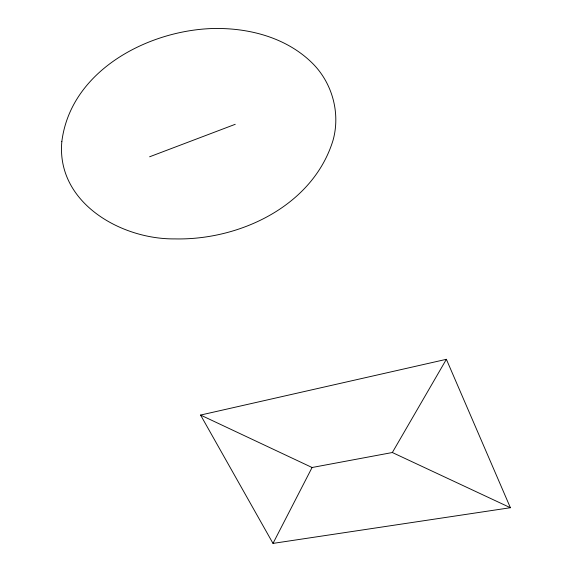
<?xml version="1.0" encoding="UTF-8"?>
<svg xmlns="http://www.w3.org/2000/svg" width="572" height="572" viewBox="0 0 572 572"><rect width="100%" height="100%" fill="white"/><g stroke="black" fill="none" stroke-linecap="round" stroke-linejoin="round"><path stroke-width="0.86" d="M273.001 543.4L312.076 467.503L392.342 452.523L510.396 507.721L446.382 359.316L200.579 415.058L273.001 543.4L510.396 507.721M392.342 452.523L446.382 359.316M149.614 156.785L235.242 124.303M200.579 415.058L312.076 467.503M61.833 141.591C56.12 202.667 121.021 239.511 174.832 238.896C239.739 240.397 313.027 205.841 333.068 140.197C340.705 112.755 332.06 82.118 311.568 62.405C285.013 36.658 246.575 27.241 210.432 28.6C145.824 31.439 70.592 71.614 61.833 141.591"/></g></svg>
